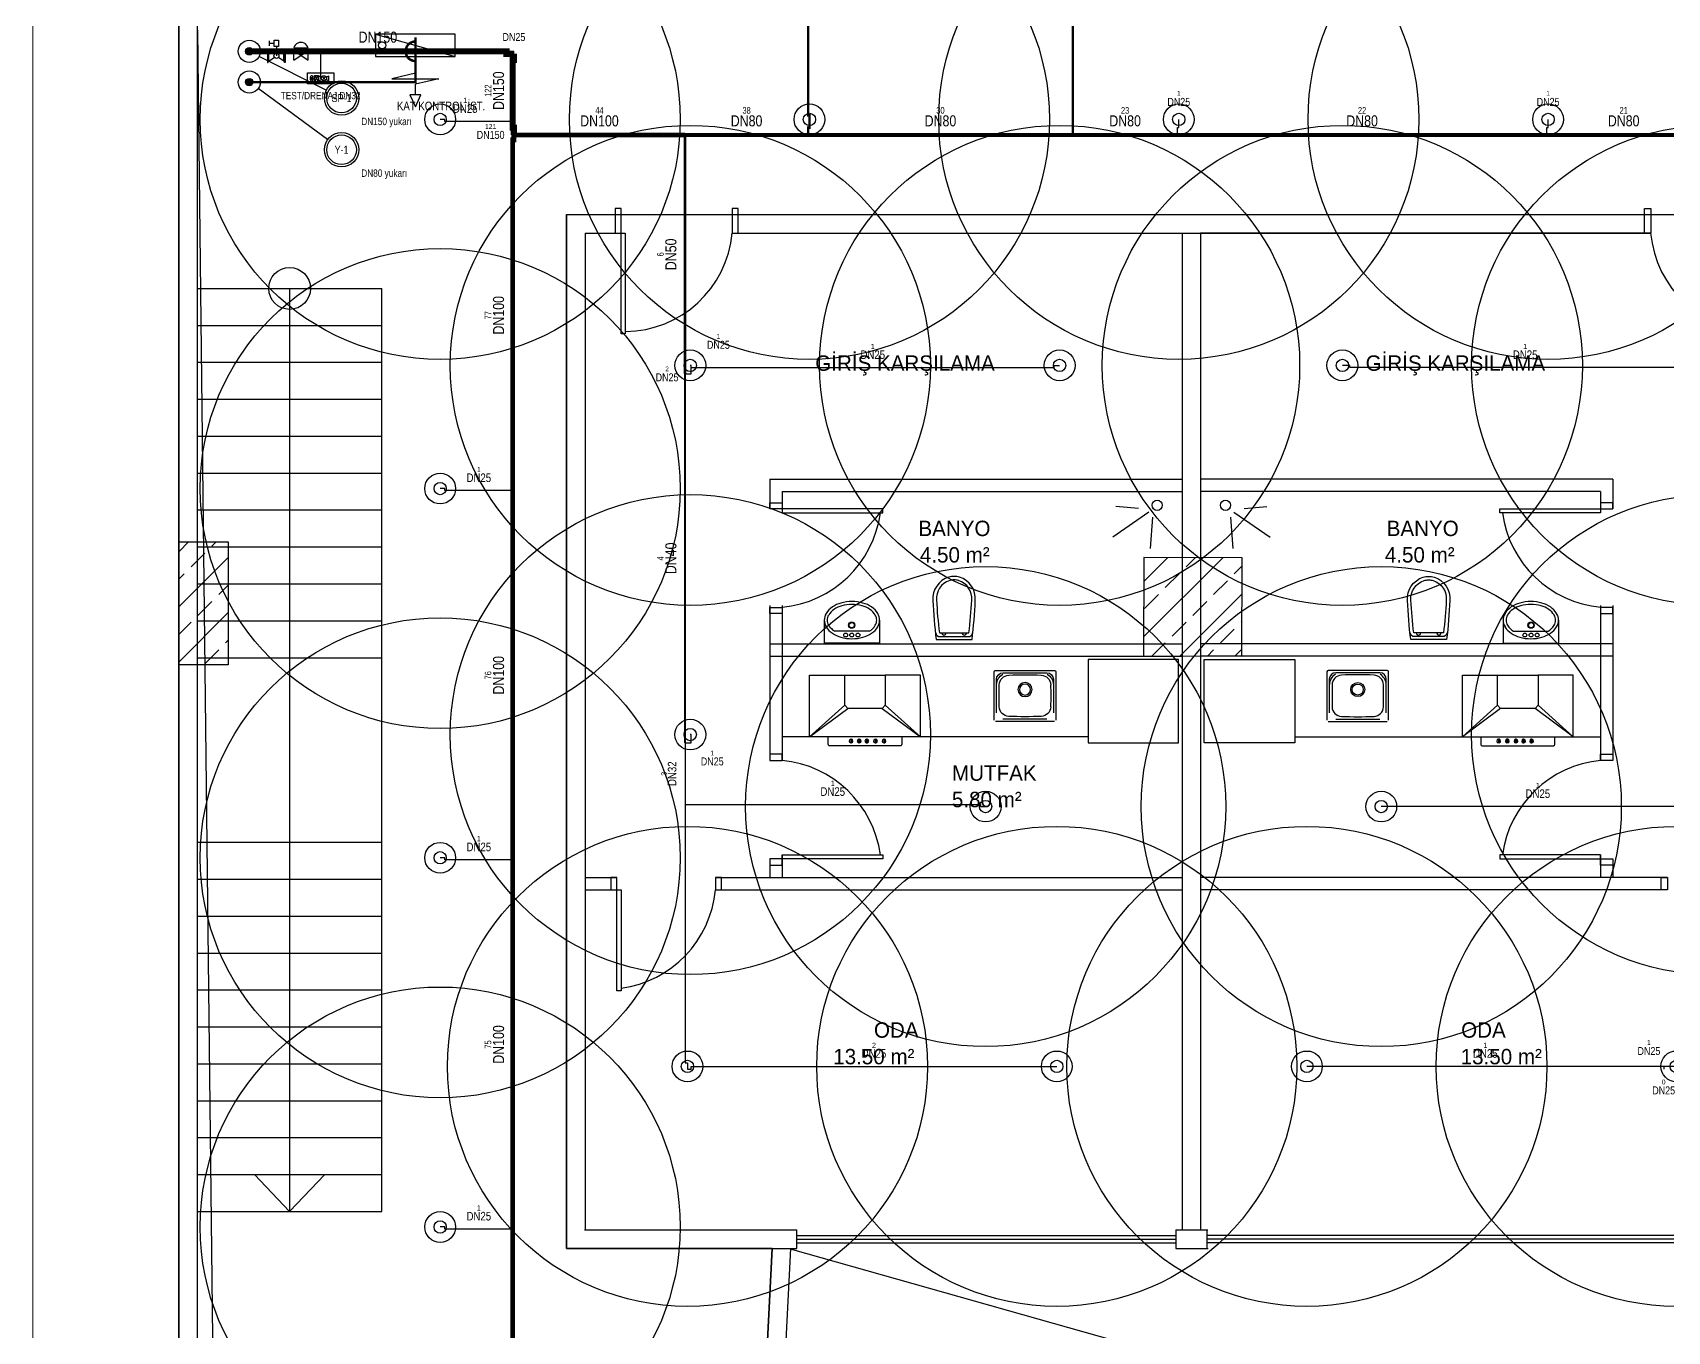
# Model space of a CAD drawing. Header units: centimetres. Extents: x 247996 to 315152, y -468471 to -440326.
# Drawn here: x 252331 to 253659, y -453122 to -452067 of the extents above; entities that cross this region are included whole.
import ezdxf
from ezdxf.enums import TextEntityAlignment as Align

# ---------------------------------------------------------------- set-up
doc = ezdxf.new("R2010")
doc.units = ezdxf.units.CM
doc.layers.add('SCOTT-ANTED', color=144, linetype='Continuous', lineweight=0)
for name, color, linetype in [('SCOTT-MKDU0', 50, 'Continuous'), ('SCOTT-MTY-SPRINKLER', 15, 'Continuous'), ('SCOTT-MTY-SPRINKLER-BORU', 140, 'Continuous'), ('SCOTT-MTY-SPRINKLER-CAP', 141, 'Continuous'), ('SCOTT-MTY-SPRINKLER-KORUMA', 8, 'Continuous'), ('SCOTT-MTY-YANGIN-DOLAP', 1, 'Continuous'), ('SCOTT-MTY-YANGIN-DOLAP-BORU', 1, 'Continuous'), ('SCOTT-MTY-YANGIN-KOLON', 6, 'Continuous'), ('SCOTT-MTY-YANGIN-VANA', 1, 'Continuous')]:
    doc.layers.add(name, color=color, linetype=linetype)
doc.styles.add('MtXpl_Comic_Sans_MS', font='comic.ttf')
doc.styles.add('ROTAS', font='arial.ttf')

# ---------------------------------------------------------------- blocks, each defined once
blk = doc.blocks.new('ASL-SPR-PE')
for radius in [12.5, 5]:
    blk.add_circle((0, 0), radius)
blk = doc.blocks.new('Y-KOLON')
blk.add_hatch(color=7).paths.add_polyline_path([(3, 0), (2.8, 1.1), (2.1, 2.1), (1.1, 2.8), (0, 3), (-1.1, 2.8), (-2.1, 2.1), (-2.8, 1.1), (-3, 0), (-2.8, -1.1), (-2.1, -2.1), (-1.1, -2.8), (0, -3), (1.1, -2.8), (2.1, -2.1), (2.8, -1.1)])
for radius in [9, 3]:
    blk.add_circle((0, 0), radius)
blk = doc.blocks.new('ASL-YD-PLAN')
for p, q in [((0, 32.8), (-5, 22)), ((5, 22), (0, 32.8)), ((-5, 22), (5, 22)), ((0, 22), (0, 12.3)), ((-21.2, 7.3), (0, 12.3)), ((21.2, 7.3), (-21.2, 7.3)), ((0, 2.3), (21.2, 7.3)), ((0, 2.3), (0, -7.8)), ((36, -32.8), (-36, -12.8)), ((30, -22.8), (30, -22.8))]:
    blk.add_line(p, q)
for points in [[(-36, -12.8), (-36, -32.8), (36, -32.8), (36, -12.8), (-36, -12.8)], [(36, -32.8), (-36, -12.8), (-36, -32.8), (36, -32.8)]]:
    blk.add_lwpolyline(points)
blk.add_circle((30, -22.8), 3.25)
blk = doc.blocks.new('ASL-IZL-KELEBEK')
for p, q in [((-4.4, -6.8), (-17.1, 1.9)), ((-17.1, -22.4), (-17.1, 1.9)), ((-15.3, 12.6), (-15.3, 23.4)), ((-15.3, 12.6), (-15.3, 23.4)), ((-15.3, 12.6), (-15.3, 23.4)), ((-15.3, 12.6), (-15.3, 23.4)), ((-15.3, 18), (-4.7, 18)), ((-15.3, 18), (-4.7, 18)), ((-15.3, 18), (-4.7, 18)), ((-15.3, 18), (-4.7, 18)), ((0.1, 10.8), (0.1, -10.2)), ((4.6, -6.7), (17.1, 1.9)), ((17.1, -22.4), (17.1, 1.9)), ((-17.1, -22.4), (-4.4, -13.6)), ((17.1, -22.4), (4.6, -13.7))]:
    blk.add_line(p, q)
for points in [[(-18.2, 4.8), (-20, 4.8), (-20, -25.2), (-18.2, -25.2), (-18.2, 4.8)], [(4.9, 25.2), (4.9, 10.8), (-4.7, 10.8), (-4.7, 25.2), (4.9, 25.2)], [(4.9, 25.2), (4.9, 10.8), (-4.7, 10.8), (-4.7, 25.2), (4.9, 25.2)], [(4.9, 25.2), (4.9, 10.8), (-4.7, 10.8), (-4.7, 25.2), (4.9, 25.2)], [(4.9, 25.2), (4.9, 10.8), (-4.7, 10.8), (-4.7, 25.2), (4.9, 25.2)], [(18.2, 4.8), (20, 4.8), (20, -25.2), (18.2, -25.2), (18.2, 4.8)]]:
    blk.add_lwpolyline(points)
blk.add_circle((0.1, -10.2), 5.68)
blk = doc.blocks.new('ASL-FS')
for p, q in [((-16.3, 7.7), (16.2, 7.7)), ((-16.2, -20), (-16.2, 2)), ((-16.2, 2), (16.3, -20)), ((-16.2, -20), (16.3, 2)), ((0.1, -9), (0.1, 7.7)), ((16.3, -20), (16.3, 2))]:
    blk.add_line(p, q)
blk.add_lwpolyline([(16.2, 7.7), (14.8, 11.1), (12.8, 14.1), (10.1, 16.6), (7, 18.5), (3.5, 19.6), (-0.1, 20), (-3.7, 19.6), (-7.2, 18.5), (-10.3, 16.6), (-12.9, 14.1), (-15, 11.1), (-16.3, 7.7)])
blk = doc.blocks.new('ASL-TEST')
for p, q in [((-34.2, 4.8), (-31.8, 10.2)), ((-28.5, 10.2), (-26.1, 4.8)), ((-27.4, 0), (-21.1, 0)), ((-21.1, 10.2), (-6.9, -10.2)), ((-21.1, -10.2), (-6.9, 10.2)), ((-21.1, 10.2), (-6.9, -10.2)), ((-21.1, -10.2), (-6.9, 10.2)), ((-6.9, 0), (-5.6, 0)), ((-5.6, 8.4), (3.3, 4)), ((-5.6, -8.4), (-5.6, 8.4)), ((5, -6.3), (17.5, 6.3)), ((5, 6.3), (17.5, -6.3)), ((19.2, 4), (28, 8.4)), ((28, -8.4), (28, 8.4)), ((-34.2, -4.8), (-31.8, -10.2)), ((-28.5, -10.2), (-26.1, -4.8)), ((-5.6, -8.4), (3.3, -4)), ((19.2, -4), (28, -8.4))]:
    blk.add_line(p, q)
for points in [[(-44.2, -18.7), (-44.2, 18.7), (44.2, 18.7), (44.2, -18.7), (-44.2, -18.7)], [(-34.2, -4.8), (-34.2, 4.8)], [(-27.4, -2.4), (-27.4, 2.4), (-33.2, 2.4), (-33.2, -2.4), (-27.4, -2.4)], [(-31.8, 10.2), (-28.5, 10.2)], [(-26.1, -4.8), (-26.1, 4.8)], [(-21.1, -10.2), (-21.1, 10.2), (-6.9, 10.2), (-6.9, -10.2), (-21.1, -10.2)], [(-31.8, -10.2), (-28.5, -10.2)]]:
    blk.add_lwpolyline(points)
blk.add_circle((11.2, 0), 8.88)

msp = doc.modelspace()

# ---------------------------------------------------------------- linework, layer by layer
at = {"layer": 'SCOTT-ANTED'}
msp.add_line((252331.1, -450649.1), (252331.1, -458149.1), dxfattribs=at)
at = {"layer": 'SCOTT-MKDU0', "color": 8, "ltscale": 0.03}
for p, q in [((252449.8, -450830.7), (252449.8, -453404.6)), ((252449.8, -453404.6), (252449.8, -450830.7)), ((252464.8, -450845.8), (252464.8, -453404.6)), ((252465.1, -452064.7), (252480, -453375.7)), ((252764.8, -452214.7), (252764.8, -453054.7)), ((252764.8, -452214.7), (252809.2, -452214.7)), ((252764.8, -453054.7), (252764.8, -452214.7)), ((252764.8, -452214.7), (254019.5, -452214.7)), ((252904.2, -452214.7), (253645.5, -452214.7)), ((252779.8, -452229.7), (252779.8, -453039.7)), ((252779.8, -452229.7), (252812.5, -452229.7)), ((252904.2, -452229.7), (253645.5, -452229.7)), ((253264.8, -452229.7), (253264.8, -453039.7)), ((253264.8, -452229.7), (253264.8, -453009.7)), ((253279.8, -452229.7), (253279.8, -453009.7)), ((253279.8, -452229.7), (253279.8, -453039.7)), ((253645.5, -452229.7), (253279.8, -452229.7)), ((253279.8, -452229.7), (253279.8, -453039.7)), ((252464.8, -452274.7), (252614.8, -452274.7)), ((252539.8, -452274.7), (252539.8, -453024.7)), ((252614.8, -453024.7), (252614.8, -452274.7)), ((252464.8, -452304.7), (252614.8, -452304.7)), ((252464.8, -452334.7), (252614.8, -452334.7)), ((252464.8, -452364.7), (252614.8, -452364.7)), ((252464.8, -452394.7), (252614.8, -452394.7)), ((252464.8, -452424.7), (252614.8, -452424.7)), ((252464.8, -452424.7), (252614.8, -452424.7)), ((252929.8, -452429.7), (253264.8, -452429.7)), ((252929.8, -452429.7), (252929.8, -452453.8)), ((253614.8, -452429.7), (253279.8, -452429.7)), ((253614.8, -452429.7), (253614.8, -452453.8)), ((252939.8, -452439.7), (253264.8, -452439.7)), ((252939.8, -452439.7), (252939.8, -452457.1)), ((253604.8, -452439.7), (253279.8, -452439.7)), ((253604.8, -452439.7), (253604.8, -452457.1)), ((252464.8, -452454.7), (252614.8, -452454.7)), ((253237.9, -452456.6), (253208.4, -452476.8)), ((253229.5, -452453.4), (253211.1, -452452)), ((253306.8, -452456.6), (253336.3, -452476.8)), ((253315.2, -452453.4), (253333.5, -452452)), ((253240.7, -452460.5), (253238.8, -452485.9)), ((253304, -452460.5), (253305.9, -452485.9)), ((252450, -452488.3), (252457.6, -452480.6)), ((252450, -452480.6), (252490, -452480.6)), ((252450, -452580.6), (252450, -452480.6)), ((252476.6, -452484.2), (252480.1, -452480.6)), ((252490, -452480.6), (252490, -452580.6)), ((252450, -452533.2), (252490, -452493.2)), ((252459.7, -452501), (252471, -452489.8)), ((252464.8, -452484.7), (252614.8, -452484.7)), ((253233.7, -452493.3), (253233.4, -452573.3)), ((253233.5, -452557.9), (253297.9, -452493.5)), ((253233.6, -452512.9), (253253.1, -452493.4)), ((253313.7, -452493.6), (253233.7, -452493.3)), ((253268, -452501), (253275.5, -452493.5)), ((253313.4, -452573.6), (253313.7, -452493.6)), ((252450, -452510.7), (252454.1, -452506.6)), ((253251.1, -452517.8), (253262.3, -452506.6)), ((253307.2, -452506.6), (253313.7, -452500.2)), ((252464.8, -452514.7), (252614.8, -452514.7)), ((252482.2, -452523.5), (252490, -452515.7)), ((253234.3, -452534.7), (253245.5, -452523.5)), ((253262.9, -452573.4), (253313.6, -452522.7)), ((253290.4, -452523.5), (253301.6, -452512.2)), ((252465.3, -452540.3), (252476.6, -452529.1)), ((252929.8, -452532.3), (252929.8, -452658.2)), ((252939.8, -452532.3), (252939.8, -452658.2)), ((253273.6, -452540.3), (253284.8, -452529.1)), ((253604.8, -452532.3), (253604.8, -452658.2)), ((253614.8, -452532.3), (253614.8, -452658.2)), ((252450, -452578.1), (252490, -452538.1)), ((252450, -452555.7), (252459.7, -452545.9)), ((252464.8, -452544.7), (252614.8, -452544.7)), ((252974.1, -452544.2), (252974.1, -452562.9)), ((253019.1, -452544.2), (253019.1, -452562.9)), ((253256.7, -452557.1), (253268, -452545.9)), ((253312.9, -452545.9), (253313.5, -452545.2)), ((253525.6, -452544.2), (253525.6, -452562.9)), ((253570.6, -452544.2), (253570.6, -452562.9)), ((252487.8, -452562.7), (252490, -452560.6)), ((252929.8, -452563.4), (253264.8, -452563.4)), ((253019.1, -452562.9), (252974.1, -452562.9)), ((253010.7, -452553.2), (252982.6, -452553.2)), ((253240.5, -452573.3), (253251.1, -452562.7)), ((253614.8, -452563.4), (253279.8, -452563.4)), ((253296, -452562.7), (253307.2, -452551.5)), ((253525.6, -452562.9), (253570.6, -452562.9)), ((253534, -452553.2), (253562.1, -452553.2)), ((252464.8, -452574.7), (252614.8, -452574.7)), ((252471, -452579.6), (252482.2, -452568.4)), ((252929.8, -452573.4), (253264.8, -452573.4)), ((253262, -452576.2), (253188.4, -452576.2)), ((253188.4, -452576.2), (253188.4, -452643.9)), ((253233.4, -452573.3), (253313.4, -452573.6)), ((253262, -452643.9), (253262, -452576.2)), ((253614.8, -452573.4), (253279.8, -452573.4)), ((253282.7, -452576.2), (253356.3, -452576.2)), ((253282.7, -452643.9), (253282.7, -452576.2)), ((253285.3, -452573.5), (253290.4, -452568.4)), ((253307.6, -452573.6), (253313.4, -452567.8)), ((253356.3, -452576.2), (253356.3, -452643.9)), ((252490, -452580.6), (252450, -452580.6)), ((252962.2, -452588.9), (252990.7, -452588.9)), ((252962.2, -452638.9), (252962.2, -452588.9)), ((253052.2, -452588.9), (253023.7, -452588.9)), ((253052.2, -452638.9), (253052.2, -452588.9)), ((253112.2, -452625.6), (253112.2, -452586.2)), ((253113.2, -452585.2), (253161.2, -452585.2)), ((253119.3, -452587), (253155, -452587)), ((253162.2, -452586.2), (253162.2, -452625.6)), ((253382.5, -452586.2), (253382.5, -452625.6)), ((253431.5, -452585.2), (253383.5, -452585.2)), ((253425.4, -452587), (253389.7, -452587)), ((253432.5, -452625.6), (253432.5, -452586.2)), ((253492.5, -452588.9), (253521, -452588.9)), ((253492.5, -452638.9), (253492.5, -452588.9)), ((253582.5, -452588.9), (253554, -452588.9)), ((253582.5, -452638.9), (253582.5, -452588.9)), ((253114, -452619.5), (253114, -452592.3)), ((253160.3, -452592.3), (253160.3, -452619.5)), ((253384.4, -452592.3), (253384.4, -452619.5)), ((253430.7, -452619.5), (253430.7, -452592.3)), ((252990.7, -452613.4), (252962.2, -452638.9)), ((252962.2, -452638.9), (252993.2, -452615.9)), ((253021.2, -452615.9), (253052.2, -452638.9)), ((253052.2, -452638.9), (253023.7, -452613.4)), ((253492.5, -452638.9), (253521, -452613.4)), ((253523.5, -452615.9), (253492.5, -452638.9)), ((253582.5, -452638.9), (253551.5, -452615.9)), ((253554, -452613.4), (253582.5, -452638.9)), ((253161.2, -452626.6), (253113.2, -452626.6)), ((253155, -452624.8), (253119.3, -452624.8)), ((253383.5, -452626.6), (253431.5, -452626.6)), ((253389.7, -452624.8), (253425.4, -452624.8)), ((253188.4, -452638.9), (252939.8, -452638.9)), ((253188.4, -452638.9), (252939.8, -452638.9)), ((253052.2, -452638.9), (252962.2, -452638.9)), ((252977.2, -452645.2), (252977.2, -452638.9)), ((252995.7, -452641), (252995.7, -452643.5)), ((252995.7, -452641), (252996.3, -452641)), ((252995.7, -452643.5), (252995.7, -452644)), ((252996.3, -452641), (252996.3, -452643.5)), ((252996.3, -452643.5), (252996.3, -452644)), ((253002.2, -452641), (253002.2, -452643.5)), ((253002.2, -452641), (253002.9, -452641)), ((253002.2, -452643.5), (253002.2, -452644)), ((253002.9, -452641), (253002.9, -452643.5)), ((253002.9, -452643.5), (253002.9, -452644)), ((253008.4, -452641), (253008.4, -452643.5)), ((253008.4, -452641), (253009, -452641)), ((253008.4, -452643.5), (253008.4, -452644)), ((253009, -452641), (253009, -452643.5)), ((253009, -452643.5), (253009, -452644)), ((253015.4, -452641), (253015.4, -452643.5)), ((253015.4, -452641), (253016, -452641)), ((253015.4, -452643.5), (253015.4, -452644)), ((253016, -452641), (253016, -452643.5)), ((253016, -452643.5), (253016, -452644)), ((253022.4, -452641), (253022.4, -452643.5)), ((253022.4, -452641), (253023, -452641)), ((253022.4, -452643.5), (253022.4, -452644)), ((253023, -452641), (253023, -452643.5)), ((253023, -452643.5), (253023, -452644)), ((253037.2, -452638.9), (253037.2, -452645.2)), ((253188.4, -452643.9), (253262, -452643.9)), ((253356.3, -452643.9), (253282.7, -452643.9)), ((253356.3, -452638.9), (253604.8, -452638.9)), ((253356.3, -452638.9), (253604.8, -452638.9)), ((253492.5, -452638.9), (253582.5, -452638.9)), ((253507.5, -452638.9), (253507.5, -452645.2)), ((253521.7, -452641), (253521.7, -452643.5)), ((253522.3, -452641), (253521.7, -452641)), ((253521.7, -452643.5), (253521.7, -452644)), ((253522.3, -452641), (253522.3, -452643.5)), ((253522.3, -452643.5), (253522.3, -452644)), ((253528.7, -452641), (253528.7, -452643.5)), ((253529.3, -452641), (253528.7, -452641)), ((253528.7, -452643.5), (253528.7, -452644)), ((253529.3, -452641), (253529.3, -452643.5)), ((253529.3, -452643.5), (253529.3, -452644)), ((253535.7, -452641), (253535.7, -452643.5)), ((253536.3, -452641), (253535.7, -452641)), ((253535.7, -452643.5), (253535.7, -452644)), ((253536.3, -452641), (253536.3, -452643.5)), ((253536.3, -452643.5), (253536.3, -452644)), ((253541.8, -452641), (253541.8, -452643.5)), ((253542.4, -452641), (253541.8, -452641)), ((253541.8, -452643.5), (253541.8, -452644)), ((253542.4, -452641), (253542.4, -452643.5)), ((253542.4, -452643.5), (253542.4, -452644)), ((253548.4, -452641), (253548.4, -452643.5)), ((253549, -452641), (253548.4, -452641)), ((253548.4, -452643.5), (253548.4, -452644)), ((253549, -452641), (253549, -452643.5)), ((253549, -452643.5), (253549, -452644)), ((253567.5, -452645.2), (253567.5, -452638.9)), ((253036.2, -452646.2), (252978.2, -452646.2)), ((252996.3, -452644), (252995.7, -452644)), ((253002.9, -452644), (253002.2, -452644)), ((253008.4, -452644), (253009, -452644)), ((253015.4, -452644), (253016, -452644)), ((253022.4, -452644), (253023, -452644)), ((253508.5, -452646.2), (253566.5, -452646.2)), ((253522.3, -452644), (253521.7, -452644)), ((253529.3, -452644), (253528.7, -452644)), ((253536.3, -452644), (253535.7, -452644)), ((253541.8, -452644), (253542.4, -452644)), ((253548.4, -452644), (253549, -452644)), ((252464.8, -452724.7), (252614.8, -452724.7)), ((252939.8, -452734.9), (252939.8, -452753.4)), ((253604.8, -452734.9), (253604.8, -452753.4)), ((252929.8, -452738.2), (252929.8, -452753.4)), ((253614.8, -452738.2), (253614.8, -452753.4)), ((252464.8, -452754.7), (252614.8, -452754.7)), ((252779.8, -452753.4), (252805.7, -452753.4)), ((252885.7, -452753.4), (253264.8, -452753.4)), ((253659, -452753.4), (253279.8, -452753.4)), ((252779.8, -452763.4), (252809, -452763.4)), ((252885.7, -452763.4), (253264.8, -452763.4)), ((253659, -452763.4), (253279.8, -452763.4)), ((252464.8, -452784.7), (252614.8, -452784.7)), ((252464.8, -452814.7), (252614.8, -452814.7)), ((252464.8, -452844.7), (252614.8, -452844.7)), ((252464.8, -452874.7), (252614.8, -452874.7)), ((252464.8, -452874.7), (252614.8, -452874.7)), ((252464.8, -452904.7), (252614.8, -452904.7)), ((252464.8, -452934.7), (252614.8, -452934.7)), ((252464.8, -452964.7), (252614.8, -452964.7)), ((252464.8, -452994.7), (252614.8, -452994.7)), ((252539.8, -453024.7), (252511.3, -452994.7)), ((252539.8, -453024.7), (252568.4, -452994.7)), ((252464.8, -453024.7), (252614.8, -453024.7)), ((252779.4, -453039.7), (252951.8, -453039.7)), ((252951.8, -453054.7), (252951.8, -453039.7)), ((253259.8, -453039.7), (253285.7, -453039.7)), ((253259.8, -453039.7), (253259.8, -453054.7)), ((253279.8, -453039.7), (253285.7, -453039.7)), ((253284.8, -453039.7), (253284.8, -453054.7)), ((252764.8, -453054.7), (252951.8, -453054.7)), ((252931.8, -453054.7), (252764.8, -453054.7)), ((252931.8, -453054.7), (252863.4, -454403.5)), ((252863.4, -454403.5), (252931.8, -453054.7)), ((252946.8, -453054.7), (252879.2, -454388.5)), ((254256.4, -453424.7), (252946.7, -453055.4)), ((252951.8, -453044.2), (253259.8, -453044.2)), ((252951.8, -453047.2), (253259.8, -453047.2)), ((252951.8, -453050.2), (253259.8, -453050.2)), ((253259.8, -453054.7), (253286, -453054.7)), ((253748.1, -453044.2), (253284.8, -453044.2)), ((253748.1, -453047.2), (253284.8, -453047.2)), ((253748.1, -453050.2), (253284.8, -453050.2))]:
    msp.add_line(p, q, dxfattribs=at)
for points in [[(252809.2, -452209.7), (252804.2, -452209.7), (252804.2, -452229.7), (252809.2, -452229.7), (252809.2, -452209.7)], [(252809.2, -452209.7), (252804.2, -452209.7), (252804.2, -452229.7), (252809.2, -452229.7), (252809.2, -452209.7)], [(252809.2, -452209.7), (252804.2, -452209.7), (252804.2, -452229.7), (252809.2, -452229.7), (252809.2, -452209.7)], [(252904.2, -452209.7), (252899.2, -452209.7), (252899.2, -452229.7), (252904.2, -452229.7), (252904.2, -452209.7)], [(252904.2, -452209.7), (252899.2, -452209.7), (252899.2, -452229.7), (252904.2, -452229.7), (252904.2, -452209.7)], [(252904.2, -452209.7), (252899.2, -452209.7), (252899.2, -452229.7), (252904.2, -452229.7), (252904.2, -452209.7)], [(253640.5, -452209.7), (253645.5, -452209.7), (253645.5, -452229.7), (253640.5, -452229.7), (253640.5, -452209.7)], [(253640.5, -452209.7), (253645.5, -452209.7), (253645.5, -452229.7), (253640.5, -452229.7), (253640.5, -452209.7)], [(253640.5, -452209.7), (253645.5, -452209.7), (253645.5, -452229.7), (253640.5, -452229.7), (253640.5, -452209.7)], [(252929.8, -452453.8), (252929.8, -452448.8), (252939.8, -452448.8), (252939.8, -452453.8), (252929.8, -452453.8)], [(253614.8, -452453.8), (253614.8, -452448.8), (253604.8, -452448.8), (253604.8, -452453.8), (253614.8, -452453.8)], [(252929.8, -452538.8), (252929.8, -452533.8), (252939.8, -452533.8), (252939.8, -452538.8), (252929.8, -452538.8)], [(253614.8, -452538.8), (253614.8, -452533.8), (253604.8, -452533.8), (253604.8, -452538.8), (253614.8, -452538.8)], [(252929.8, -452653.2), (252929.8, -452658.2), (252939.8, -452658.2), (252939.8, -452653.2), (252929.8, -452653.2)], [(253614.8, -452653.2), (253614.8, -452658.2), (253604.8, -452658.2), (253604.8, -452653.2), (253614.8, -452653.2)], [(252929.8, -452738.2), (252929.8, -452743.2), (252939.8, -452743.2), (252939.8, -452738.2), (252929.8, -452738.2)], [(253614.8, -452738.2), (253614.8, -452743.2), (253604.8, -452743.2), (253604.8, -452738.2), (253614.8, -452738.2)], [(252805.7, -452753.4), (252800.7, -452753.4), (252800.7, -452763.4), (252805.7, -452763.4), (252805.7, -452753.4)], [(252890.7, -452753.4), (252885.7, -452753.4), (252885.7, -452763.4), (252890.7, -452763.4), (252890.7, -452753.4)], [(253654, -452753.4), (253659, -452753.4), (253659, -452763.4), (253654, -452763.4), (253654, -452753.4)]]:
    msp.add_lwpolyline(points, dxfattribs=at)
for points in [[(252809.2, -452229.7), (252812.5, -452229.7), (252812.5, -452311.5), (252809.2, -452311.5)], [(252809.2, -452229.7), (252812.5, -452229.7), (252812.5, -452311.5), (252809.2, -452311.5)], [(252809.2, -452229.7), (252812.5, -452229.7), (252812.5, -452311.5), (252809.2, -452311.5)], [(252939.8, -452453.8), (252939.8, -452457.1), (253021.7, -452457.1), (253021.7, -452453.8)], [(253604.8, -452453.8), (253604.8, -452457.1), (253523, -452457.1), (253523, -452453.8)], [(252939.8, -452738.2), (252939.8, -452734.9), (253021.7, -452734.9), (253021.7, -452738.2)], [(253604.8, -452738.2), (253604.8, -452734.9), (253523, -452734.9), (253523, -452738.2)], [(252805.7, -452763.4), (252809, -452763.4), (252809, -452845.3), (252805.7, -452845.3)]]:
    msp.add_lwpolyline(points, close=True, dxfattribs=at)
for points in [[(253094.2, -452560, 0.01664), (253096.8, -452528.2, 0.351622), (253084.1, -452509.3, 0.068714), (253079.6, -452508.7, 0.068714), (253075.2, -452509.3, 0.351622), (253062.4, -452528.2, 0.01664), (253065, -452560)], [(253450.5, -452560, -0.01664), (253447.9, -452528.2, -0.351622), (253460.6, -452509.3, -0.068714), (253465.1, -452508.7, -0.068714), (253469.5, -452509.3, -0.351622), (253482.3, -452528.2, -0.01664), (253479.7, -452560)], [(253091.6, -452554.5, 0.016866), (253094, -452528, 0.351778), (253083.2, -452512, 0.068022), (253079.6, -452511.5, 0.068022), (253076, -452512, 0.351778), (253065.3, -452528, 0.016866), (253067.6, -452554.5)], [(253453, -452554.5, -0.016866), (253450.7, -452528, -0.351778), (253461.5, -452512, -0.068022), (253465.1, -452511.5, -0.068022), (253468.7, -452512, -0.351778), (253479.4, -452528, -0.016866), (253477.1, -452554.5)]]:
    msp.add_lwpolyline(points, format="xyb", close=True, dxfattribs=at)
for points in [[(253064.8, -452554.6, 0.389191), (253068.1, -452557.6), (253079.6, -452557.6), (253091.2, -452557.6, 0.389191), (253094.5, -452554.6, 0.389191)], [(253479.9, -452554.6, -0.389191), (253476.6, -452557.6), (253465.1, -452557.6), (253453.5, -452557.6, -0.389191), (253450.2, -452554.6, -0.389191)]]:
    msp.add_lwpolyline(points, format="xyb", dxfattribs=at)
for centre, radius in [((252539.8, -452274.7), 17), ((253244.6, -452450.9, 51), 4.14), ((253300.1, -452450.9, 51), 4.14), ((252996.4, -452548.3), 2.52), ((252996.4, -452548.3), 2.12), ((253548.3, -452548.3), 2.52), ((253548.3, -452548.3), 2.12), ((252991.5, -452556.3), 1.56), ((252996.4, -452556.3), 1.56), ((253001.5, -452556.3), 1.56), ((253543.2, -452556.3), 1.56), ((253548.3, -452556.3), 1.56), ((253553.2, -452556.3), 1.56)]:
    msp.add_circle(centre, radius, dxfattribs=at)
for centre, radius, start, end in [((252812, -452222), 87.6, 270.3687, 354.9809), ((252812, -452222), 87.6, 270.3687, 354.9809), ((252812, -452222), 87.6, 270.3687, 354.9809), ((253732.7, -452222), 87.6, 185.0191, 269.6313), ((253732.7, -452222), 87.6, 185.0191, 269.6313), ((253732.7, -452222), 87.6, 185.0191, 269.6313), ((252931.6, -452445.2), 88.9, 275.3081, 352.3253), ((253613.1, -452445.2), 88.9, 187.6747, 264.6919), ((252990.3, -452547.8), 17.2, 123.8347, 148.2866), ((252990.3, -452547.8), 14.8, 123.8347, 148.2866), ((252994.1, -452553.5), 24.1, 105.5176, 123.8347), ((252994.1, -452553.5), 21.7, 105.5176, 123.8347), ((252996.6, -452562.6), 33.5, 90, 105.5176), ((252996.6, -452562.6), 31.1, 90, 105.5176), ((252996.6, -452562.6), 33.5, 74.4824, 90), ((252996.6, -452562.6), 31.1, 74.4824, 90), ((252999.1, -452553.5), 21.7, 56.1653, 74.4824), ((252999.1, -452553.5), 24.1, 56.1653, 74.4824), ((253003, -452547.8), 14.8, 31.7134, 56.1653), ((253003, -452547.8), 17.2, 31.7134, 56.1653), ((253541.7, -452547.8), 17.2, 123.8347, 148.2866), ((253541.7, -452547.8), 14.8, 123.8347, 148.2866), ((253545.6, -452553.5), 24.1, 105.5176, 123.8347), ((253545.6, -452553.5), 21.7, 105.5176, 123.8347), ((253548.1, -452562.6), 33.5, 90, 105.5176), ((253548.1, -452562.6), 31.1, 90, 105.5176), ((253548.1, -452562.6), 33.5, 74.4824, 90), ((253548.1, -452562.6), 31.1, 74.4824, 90), ((253550.6, -452553.5), 21.7, 56.1653, 74.4824), ((253550.6, -452553.5), 24.1, 56.1653, 74.4824), ((253554.4, -452547.8), 14.8, 31.7134, 56.1653), ((253554.4, -452547.8), 17.2, 31.7134, 56.1653), ((252984.4, -452544.2), 10.3, 148.2866, 180), ((252984.4, -452544.2), 10.3, 180, 211.7134), ((252990.3, -452540.6), 17.2, 211.7134, 236.1653), ((252984.4, -452544.2), 7.93, 148.2866, 180), ((252984.4, -452544.2), 7.93, 180, 211.7134), ((252990.3, -452540.6), 14.8, 211.7134, 238.6233), ((253003, -452540.6), 14.8, 301.3767, 328.2866), ((253003, -452540.6), 17.2, 303.8347, 328.2866), ((253008.8, -452544.2), 7.93, 0, 31.7134), ((253008.8, -452544.2), 7.93, 328.2866, 0), ((253008.8, -452544.2), 10.3, 0, 31.7134), ((253008.8, -452544.2), 10.3, 328.2866, 0), ((253535.9, -452544.2), 10.3, 148.2866, 180), ((253535.9, -452544.2), 10.3, 180, 211.7134), ((253541.7, -452540.6), 17.2, 211.7134, 236.1653), ((253535.9, -452544.2), 7.93, 148.2866, 180), ((253535.9, -452544.2), 7.93, 180, 211.7134), ((253541.7, -452540.6), 14.8, 211.7134, 238.6233), ((253554.4, -452540.6), 14.8, 301.3767, 328.2866), ((253554.4, -452540.6), 17.2, 303.8347, 328.2866), ((253560.3, -452544.2), 7.93, 0, 31.7134), ((253560.3, -452544.2), 7.93, 328.2866, 0), ((253560.3, -452544.2), 10.3, 0, 31.7134), ((253560.3, -452544.2), 10.3, 328.2866, 0), ((252994.1, -452534.9), 24.1, 236.1653, 254.4824), ((252996.6, -452525.8), 33.5, 254.4824, 270), ((252996.6, -452525.8), 33.5, 270, 285.5176), ((252999.1, -452534.9), 24.1, 285.5176, 303.8347), ((253071.3, -452554.5), 1.78, 180, 0), ((253087.9, -452554.5), 1.78, 180, 0), ((253456.8, -452554.5), 1.78, 180, 0), ((253473.4, -452554.5), 1.78, 180, 0), ((253545.6, -452534.9), 24.1, 236.1653, 254.4824), ((253548.1, -452525.8), 33.5, 254.4824, 270), ((253548.1, -452525.8), 33.5, 270, 285.5176), ((253550.6, -452534.9), 24.1, 285.5176, 303.8347), ((252995.9, -452642.5), 1.54, 100.5754, 259.4621), ((252995.9, -452642.5), 1.54, 282.6235, 77.3767), ((253002.5, -452642.5), 1.54, 100.5754, 259.4621), ((253002.5, -452642.5), 1.54, 282.6235, 77.3767), ((253008.7, -452642.5), 1.54, 100.5754, 259.4621), ((253008.7, -452642.5), 1.54, 282.6235, 77.3767), ((253015.7, -452642.5), 1.54, 100.5754, 259.4621), ((253015.7, -452642.5), 1.54, 282.6235, 77.3767), ((253022.7, -452642.5), 1.54, 100.5754, 259.4621), ((253022.7, -452642.5), 1.54, 282.6235, 77.3767), ((253522, -452642.5), 1.54, 102.6233, 257.3765), ((253522, -452642.5), 1.54, 280.5379, 79.4246), ((253529, -452642.5), 1.54, 102.6233, 257.3765), ((253529, -452642.5), 1.54, 280.5379, 79.4246), ((253536, -452642.5), 1.54, 102.6233, 257.3765), ((253536, -452642.5), 1.54, 280.5379, 79.4246), ((253542.2, -452642.5), 1.54, 102.6233, 257.3765), ((253542.2, -452642.5), 1.54, 280.5379, 79.4246), ((253548.7, -452642.5), 1.54, 102.6233, 257.3765), ((253548.7, -452642.5), 1.54, 280.5379, 79.4246), ((252978.2, -452645.2), 1, 180, 270), ((253036.2, -452645.2), 1, 270, 0), ((253508.5, -452645.2), 1, 180, 270), ((253566.5, -452645.2), 1, 270, 0), ((252931.6, -452746.8), 88.9, 7.6747, 84.6919), ((253613.1, -452746.8), 88.9, 95.3081, 172.3253), ((252797.2, -452755.2), 88.9, 277.6747, 354.6919)]:
    msp.add_arc(centre, radius, start, end, dxfattribs=at)
at = {"layer": 'SCOTT-MKDU0', "color": 8, "ltscale": 0.03, "extrusion": (0, 0, -1)}
for centre, major_axis, start_param, end_param in [((253113.2, -452586.2), (0.707, 0.707), 3.926991, 5.497787), ((253119.3, -452592.3), (-3.75, 3.75), 5.497787, 7.068583), ((253124.2, -452596.9), (-7.14, 7.14), 5.524757, 6.541187), ((253124.3, -452596.9), (-5.66, 5.66), 5.524757, 7.028844), ((253137.2, -452920.9), (332.3, 0), 4.67265, 4.752129), ((253150.1, -452596.9), (-5.66, 5.66), 0.825137, 2.329224), ((253155, -452592.3), (3.75, 3.75), -0.785398, 0.785398), ((253150.2, -452596.9), (7.14, 7.14), -0.258001, 0.758428), ((253161.2, -452586.2), (0.707, 0.707), -0.785398, 0.785398), ((253448.4, -452605.6), (-234.9, 234.9), 5.470817, 5.524757), ((253137.2, -452600.6), (-4.07, 4.07), 3.926991, 10.210176), ((253137.2, -452600.6), (-3.18, 3.18), 3.926991, 10.210176), ((252825.9, -452605.6), (234.9, 234.9), 0.758428, 0.812368), ((253124.3, -452614.4), (5.66, 5.66), 2.395934, 3.900021), ((253150.1, -452614.4), (5.66, 5.66), 0.812368, 2.316455), ((253137.2, -452290.4), (332.3, 0), 1.531058, 1.610536)]:
    msp.add_ellipse(centre, major_axis=major_axis, ratio=1, start_param=start_param, end_param=end_param, dxfattribs=at)
at = {"layer": 'SCOTT-MKDU0', "color": 8, "ltscale": 0.03}
for centre, major_axis, start_param, end_param in [((253383.5, -452586.2), (-0.707, 0.707), -0.785398, 0.785398), ((253389.7, -452592.3), (-3.75, 3.75), -0.785398, 0.785398), ((253394.5, -452596.9), (-7.14, 7.14), -0.258001, 0.758428), ((253394.6, -452596.9), (5.66, 5.66), 0.825137, 2.329224), ((253407.5, -452920.9), (-332.3, 0), 4.67265, 4.752129), ((253420.4, -452596.9), (5.66, 5.66), 5.524757, 7.028844), ((253425.4, -452592.3), (3.75, 3.75), 5.497787, 7.068583), ((253420.5, -452596.9), (7.14, 7.14), 5.524757, 6.541187), ((253431.5, -452586.2), (-0.707, 0.707), 3.926991, 5.497787), ((253718.8, -452605.6), (-234.9, 234.9), 0.758428, 0.812368), ((253407.5, -452600.6), (4.07, 4.07), 3.926991, 10.210176), ((253407.5, -452600.6), (3.18, 3.18), 3.926991, 10.210176), ((253096.3, -452605.6), (234.9, 234.9), 5.470817, 5.524757), ((253394.6, -452614.4), (-5.66, 5.66), 0.812368, 2.316455), ((253420.4, -452614.4), (-5.66, 5.66), 2.395934, 3.900021), ((253407.5, -452290.4), (-332.3, 0), 1.531058, 1.610536)]:
    msp.add_ellipse(centre, major_axis=major_axis, ratio=1, start_param=start_param, end_param=end_param, dxfattribs=at)
for points, invisible_edges in [([(253023.7, -452613.4), (252990.7, -452613.4), (252990.7, -452588.9), (253023.7, -452588.9)], 1), ([(253521, -452588.9), (253554, -452588.9), (253554, -452613.4), (253521, -452613.4)], 4), ([(252990.7, -452613.4), (253023.7, -452613.4), (253021.2, -452615.9), (252993.2, -452615.9)], 1), ([(253551.5, -452615.9), (253523.5, -452615.9), (253521, -452613.4), (253554, -452613.4)], 4)]:
    msp.add_3dface(points, dxfattribs=dict(at, invisible_edges=invisible_edges))
at = {"layer": 'SCOTT-MTY-SPRINKLER-BORU'}
for points, const_width in [([(253176, -452150), (253176, -451829), (253176, -451827.2)], 2), ([(252961, -452150), (252961, -452144), (252962.1, -452144), (252962.1, -452139), (252962.1, -452137.3), (252962.1, -452134), (252961, -452134), (252961, -451859), (252941, -451859)], 2), ([(252507, -452082), (252716, -452082), (252716, -452084), (252722, -452084)], 5), ([(252632, -452082), (252652, -452082)], 5), ([(252722, -452084), (252722, -452089), (252721, -452089), (252721, -452139)], 5), ([(252721, -452139), (252721, -452144), (252722, -452144), (252722, -452150)], 5), ([(252722, -452150), (252722, -452154), (252721, -452154), (252721, -452439)], 4), ([(252722, -452150), (252861, -452150)], 4), ([(252861, -452150), (252961, -452150)], 3), ([(252861, -452150), (252861, -452344)], 2), ([(252961, -452150), (253176, -452150)], 3), ([(253176, -452150), (253261, -452150)], 3), ([(253261, -452150), (253561, -452150)], 3), ([(253561, -452150), (253686, -452150)], 3), ([(252861, -452344), (252861, -452644)], 1.5), ([(252721, -452439), (252721, -452739)], 4), ([(252721, -452739), (252721, -453039)], 4), ([(252721, -453039), (252721, -453304), (252722, -453304), (252722, -453310), (252821, -453310)], 4)]:
    msp.add_lwpolyline(points, dxfattribs=dict(at, const_width=const_width))
for points in [[(252565, -452082), (252565, -452104)], [(252722, -452084), (252722, -452082)], [(252721, -452139), (252666, -452139), (252666, -452137.3), (252662.1, -452137.3)], [(253261, -452150), (253261, -452144), (253262.1, -452144), (253262.1, -452137.3)], [(253561, -452150), (253561, -452144), (253562.1, -452144), (253562.1, -452137.3)], [(252866, -452339), (252866, -452337.2), (252865.3, -452337.2)], [(252866, -452339), (253161, -452339), (253161, -452337.2), (253165.3, -452337.2)], [(253686, -452337.2), (253686, -452339), (253401, -452339), (253401, -452337.2), (253395, -452337.2)], [(252861, -452344), (252866, -452344), (252866, -452339)], [(252721, -452439), (252666, -452439), (252666, -452437.3), (252662.1, -452437.3)], [(252861, -452644), (252866, -452644), (252866, -452637.2), (252865.3, -452637.2)], [(252861, -452644), (252861, -452694)], [(252861, -452694), (253101, -452694), (253101, -452695.7), (253105.2, -452695.7)], [(252861, -452694), (252861, -452904), (252863, -452904), (252863, -452906.8), (252863, -452909), (252866, -452909), (252866, -452906.8), (253163, -452906.8)], [(253681, -452695.7), (253426.6, -452695.7)], [(252721, -452739), (252666, -452739), (252666, -452737.3), (252662.1, -452737.3)], [(253656, -452906.8), (253366.2, -452906.8)], [(253666.2, -452906.8), (253656, -452906.8)], [(253656, -452906.8), (253656, -452909)], [(252721, -453039), (252666, -453039), (252666, -453037.3), (252662.1, -453037.3)]]:
    msp.add_lwpolyline(points, dxfattribs=at)
at = {"layer": 'SCOTT-MTY-SPRINKLER-KORUMA'}
for centre in [(252662.1, -452137.3), (252962.1, -452137.3), (253262.1, -452137.3), (253562.1, -452137.3), (252865.3, -452337.2), (253165.3, -452337.2), (253395, -452337.2), (253695, -452337.2), (252662.1, -452437.3), (252865.3, -452637.2), (253695, -452637.2), (253105.2, -452695.7), (253426.6, -452695.7), (252662.1, -452737.3), (252863, -452906.8), (253163, -452906.8), (253366.2, -452906.8), (253666.2, -452906.8), (252662.1, -453037.3)]:
    msp.add_circle(centre, 195, dxfattribs=at)
at = {"layer": 'SCOTT-MTY-YANGIN-DOLAP-BORU', "const_width": 2}
for points in [[(252507, -452107), (252642, -452107), (252642, -452070.7)], [(252642, -452090), (252639.9, -452089.7), (252638, -452088.9), (252636.3, -452087.7), (252635.1, -452086), (252634.3, -452084.1), (252634, -452082), (252634.3, -452079.9), (252635.1, -452078), (252636.3, -452076.3), (252638, -452075.1), (252639.9, -452074.3), (252642, -452074)]]:
    msp.add_lwpolyline(points, dxfattribs=at)
at = {"layer": 'SCOTT-MTY-YANGIN-KOLON'}
for p, q in [((252569.5, -452113.7), (252515, -452086.1)), ((252570.7, -452153.7), (252514.3, -452112.3))]:
    msp.add_line(p, q, dxfattribs=at)
for centre, radius in [((252582, -452120), 14), ((252582, -452120), 12), ((252582, -452162), 14), ((252582, -452162), 12)]:
    msp.add_circle(centre, radius, dxfattribs=at)

# ---------------------------------------------------------------- block references
at = {"layer": 'SCOTT-MTY-SPRINKLER'}
for p in [(252662.1, -452137.3), (252962.1, -452137.3), (253262.1, -452137.3), (253562.1, -452137.3), (252865.3, -452337.2), (253165.3, -452337.2), (253395, -452337.2), (252662.1, -452437.3), (252865.3, -452637.2), (253105.2, -452695.7), (253426.6, -452695.7), (252662.1, -452737.3), (252863, -452906.8), (253163, -452906.8), (253366.2, -452906.8), (253666.2, -452906.8), (252662.1, -453037.3)]:
    msp.add_blockref('ASL-SPR-PE', p, dxfattribs=at)
at = {"layer": 'SCOTT-MTY-YANGIN-DOLAP', "xscale": 0.9, "yscale": 0.9, "rotation": -179.999999999897}
msp.add_blockref('ASL-YD-PLAN', (252642, -452097.7), dxfattribs=at)
at = {"layer": 'SCOTT-MTY-YANGIN-KOLON'}
for p in [(252507, -452082), (252507, -452107)]:
    msp.add_blockref('Y-KOLON', p, dxfattribs=at)
at = {"layer": 'SCOTT-MTY-YANGIN-VANA'}
for name, p, xscale, yscale in [('ASL-IZL-KELEBEK', (252529, -452082), 0.36, 0.36), ('ASL-FS', (252549, -452082), 0.36, 0.36), ('ASL-TEST', (252565, -452104), 0.24, 0.24)]:
    msp.add_blockref(name, p, dxfattribs=dict(at, xscale=xscale, yscale=yscale))

# ---------------------------------------------------------------- texts
at = {"layer": 'SCOTT-MKDU0', "color": 8, "ltscale": 0.03, "style": 'MtXpl_Comic_Sans_MS'}
for s, p in [('GİRİŞ KARŞILAMA', (252966.8, -452341.6)), ('BANYO', (253431, -452475.9)), ('4.50 m²', (253429.5, -452497.4)), ('MUTFAK', (253077.9, -452674.7)), ('5.80 m²', (253077.8, -452696.2)), ('ODA', (253014.5, -452883.5)), ('13.50 m²', (252981.4, -452905.1))]:
    msp.add_text(s, height=12.5, dxfattribs=at).set_placement(p)
for s, p in [('GİRİŞ KARŞILAMA', (253413.9, -452341.6)), ('BANYO', (253050.6, -452475.9)), ('4.50 m²', (253051.8, -452497.4)), ('ODA', (253491.5, -452883.5)), ('13.50 m²', (253491.1, -452905.1))]:
    msp.add_text(s, height=12.5, rotation=360, dxfattribs=at).set_placement(p)
at = {"layer": 'SCOTT-MTY-SPRINKLER-CAP', "style": 'ROTAS', "width": 0.8}
for s, height, p in [('DN150', 9, (252611.5, -452070.5)), ('DN25', 6.5, (252722, -452070.4)), ('DN25', 7, (252682.5, -452128.5)), ('1', 4.2, (252682.5, -452121.8)), ('DN25', 6.5, (253262.1, -452123.1)), ('1', 3.9, (253262.1, -452116.2)), ('DN25', 6.5, (253562.1, -452123.1)), ('1', 3.9, (253562.1, -452116.2)), ('DN100', 9, (252791.5, -452138.5)), ('44', 5.4, (252791.5, -452130)), ('DN80', 9, (252911, -452138.5)), ('38', 5.4, (252911, -452130)), ('DN80', 9, (253068.5, -452138.5)), ('30', 5.4, (253068.5, -452130)), ('DN80', 9, (253218.5, -452138.5)), ('23', 5.4, (253218.5, -452130)), ('DN80', 9, (253411, -452138.5)), ('22', 5.4, (253411, -452130)), ('DN80', 9, (253623.5, -452138.5)), ('21', 5.4, (253623.5, -452130)), ('DN150', 6.5, (252703.1, -452149.9)), ('121', 3.9, (252703.1, -452143.1)), ('1', 3.9, (252888.1, -452313.7)), ('DN25', 6.5, (252888.1, -452320.5)), ('DN25', 7, (253013.5, -452328.5)), ('1', 4.2, (253013.5, -452321.8)), ('DN25', 7, (253543.5, -452328.5)), ('1', 4.2, (253543.5, -452321.8)), ('2', 3.9, (252846.4, -452340.1)), ('DN25', 6.5, (252846.4, -452346.9)), ('DN25', 7, (252693.5, -452428.5)), ('1', 4.2, (252693.5, -452421.8)), ('DN25', 6.5, (252883.1, -452659)), ('1', 3.9, (252883.1, -452652.2)), ('DN25', 7, (252981, -452683.5)), ('1', 4.2, (252981, -452676.8)), ('DN25', 7, (253553.8, -452685.2)), ('1', 4.2, (253553.8, -452678.5)), ('1', 4.2, (252693.5, -452721.8)), ('DN25', 7, (252693.5, -452728.5)), ('DN25', 7, (253014.5, -452896.3)), ('2', 4.2, (253014.5, -452889.7)), ('DN25', 7, (253511.1, -452896.3)), ('1', 4.2, (253511.1, -452889.7)), ('DN25', 6.5, (253644, -452894.3)), ('1', 3.9, (253644, -452887.4)), ('0', 3.9, (253656, -452919.5)), ('DN25', 6.5, (253656, -452926.3)), ('DN25', 7, (252693.5, -453028.5)), ('1', 4.2, (252693.5, -453021.8))]:
    msp.add_text(s, height=height, dxfattribs=at).set_placement(p, align=Align.MIDDLE_CENTER)
for s, height, p in [('DN150', 9, (252709.5, -452114)), ('122', 5.4, (252701, -452114)), ('DN50', 9, (252849.5, -452247)), ('6', 5.4, (252841, -452247)), ('DN100', 9, (252709.5, -452296.5)), ('77', 5.4, (252701, -452296.5)), ('DN40', 9, (252849.5, -452494)), ('4', 5.4, (252841, -452494)), ('DN100', 9, (252709.5, -452589)), ('76', 5.4, (252701, -452589)), ('3', 4.2, (252843.9, -452669)), ('DN32', 7, (252850.5, -452669)), ('DN100', 9, (252709.5, -452889)), ('75', 5.4, (252701, -452889))]:
    msp.add_text(s, height=height, rotation=90, dxfattribs=at).set_placement(p, align=Align.MIDDLE_CENTER)
at = {"layer": 'SCOTT-MTY-YANGIN-KOLON', "style": 'ROTAS', "width": 0.8}
for s, p in [('SP-1', (252582, -452120)), ('Y-1', (252582, -452162))]:
    msp.add_text(s, height=6.5, dxfattribs=at).set_placement(p, align=Align.MIDDLE_CENTER)
for s, p in [('DN150 yukarı', (252598, -452136)), ('DN80 yukarı', (252598, -452178))]:
    msp.add_text(s, height=6, dxfattribs=at).set_placement(p, align=Align.TOP_LEFT)
at = {"layer": 'SCOTT-MTY-YANGIN-VANA', "style": 'ROTAS', "width": 0.8}
msp.add_text('TEST/DRENAJ DN32', height=6, dxfattribs=at).set_placement((252565, -452118), align=Align.MIDDLE_CENTER)
msp.add_text('KAT KONTROL İST.', height=7, dxfattribs=at).set_placement((252627, -452132), align=Align.BOTTOM_LEFT)

doc.saveas('drawing.dxf')
